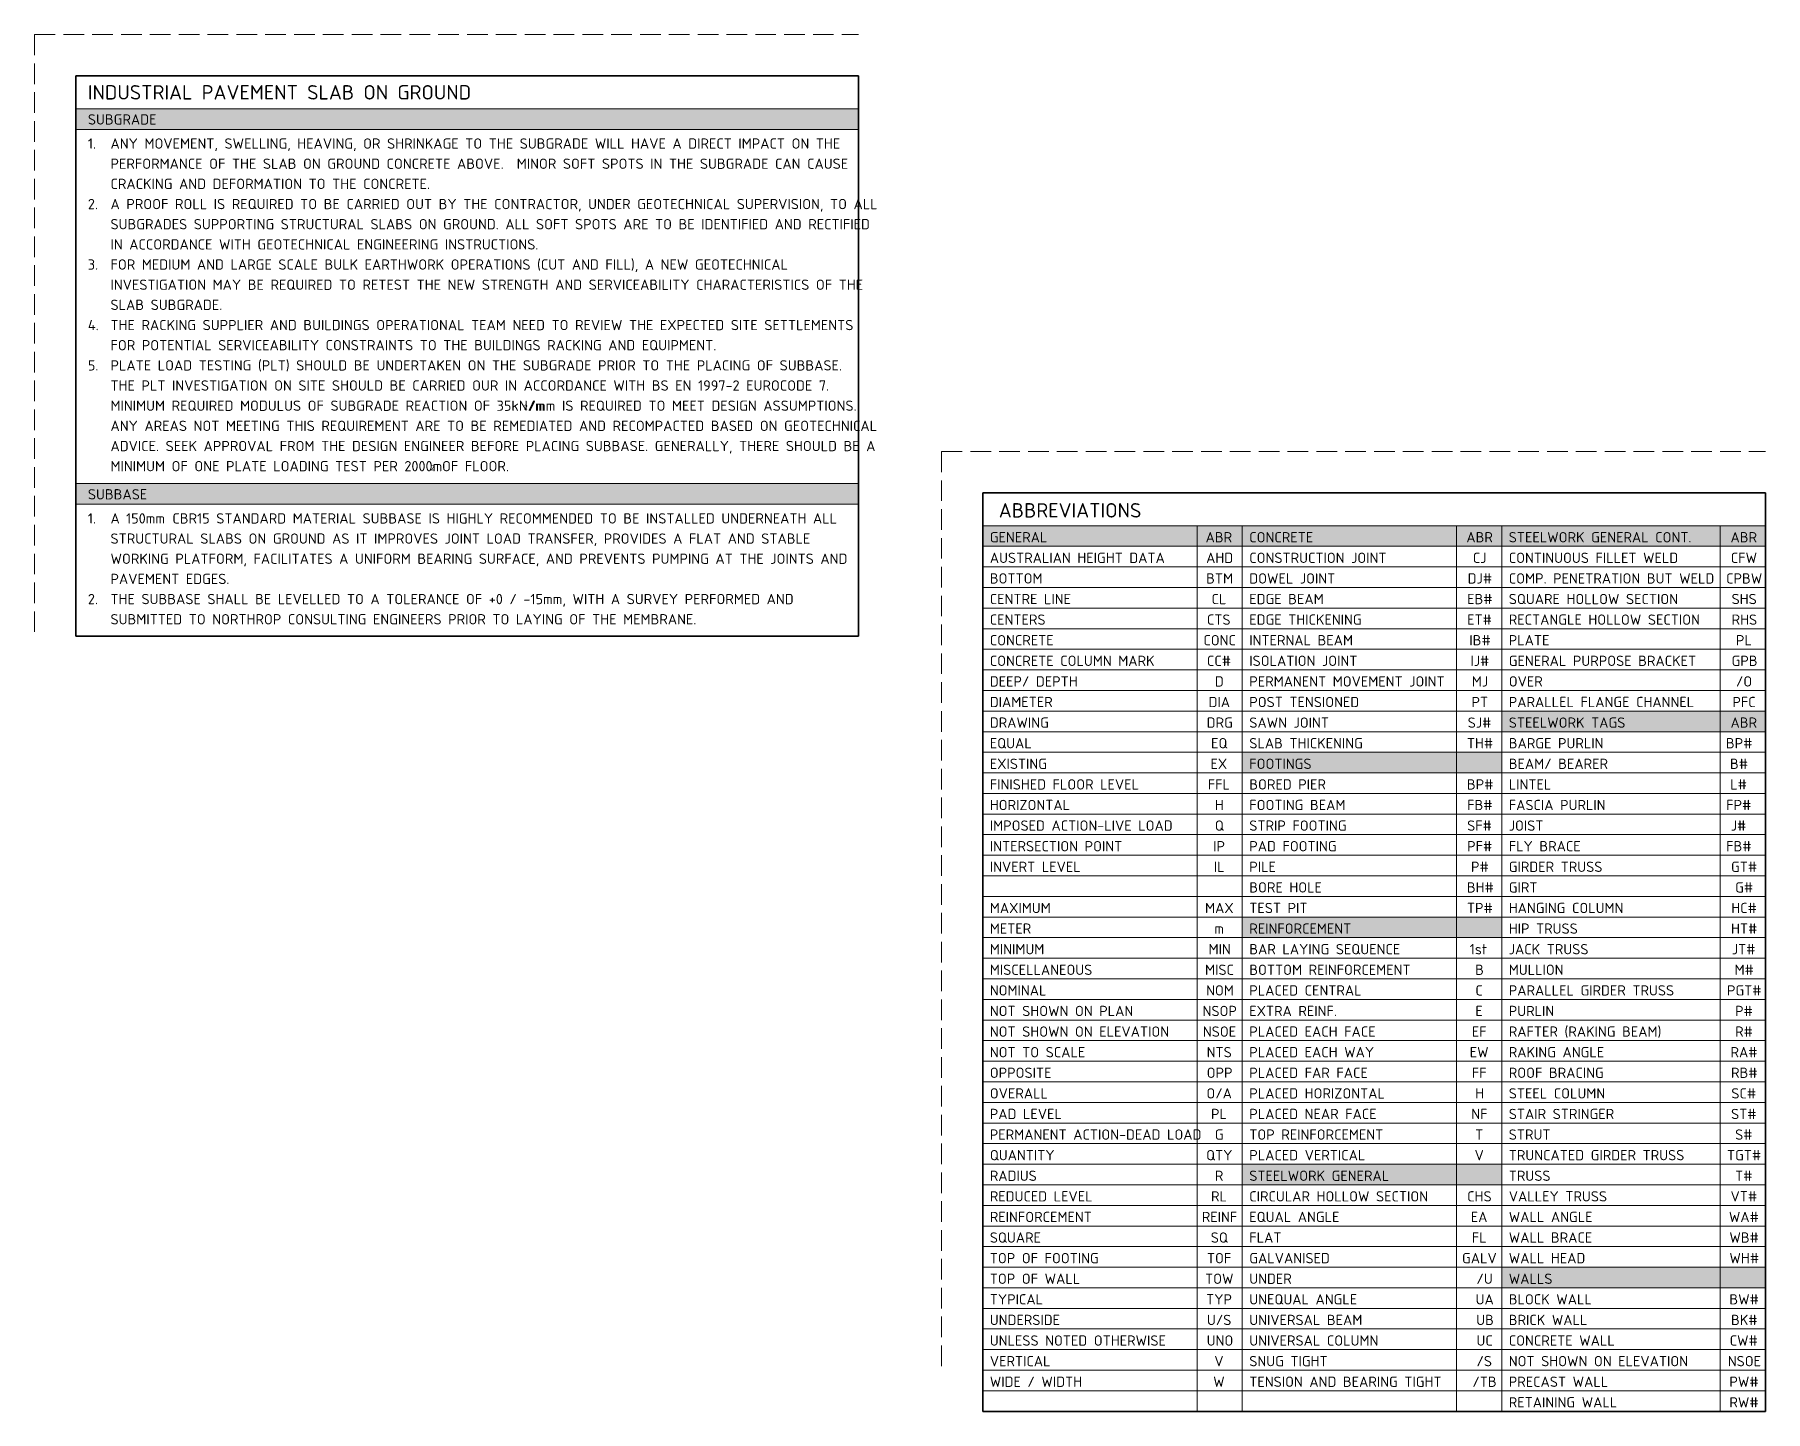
# Model space of a CAD drawing. Header units: millimetres. Extents: x 1810 to 2670, y 3576 to 4058.
# Drawn here: x 2249.8 to 2670, y 3723.8 to 4058 of the extents above; entities that cross this region are included whole.
import ezdxf

# ---------------------------------------------------------------- set-up
doc = ezdxf.new("R2010")
doc.units = ezdxf.units.MM
doc.linetypes.add('Dash', pattern=[7, 5, -2])
for name, color, linetype, lineweight in [('A-000-T_TEXT', 231, 'Continuous', 13), ('A-010-M_LINE', 90, 'Continuous', 13), ('Z-060-M_DETAIL', 92, 'Continuous', 25), ('Z-200_P_REF_PLANE', 111, 'Dash', 13)]:
    doc.layers.add(name, color=color, linetype=linetype, lineweight=lineweight)
doc.styles.add('ISOCPEUR', font='isocpeur.ttf', dxfattribs={"height": 2.5})
doc.styles.add('ISOCPEUR_1', font='isocpeur.ttf', dxfattribs={"height": 1.25})
doc.styles.add('ISOCPEUR_B', font='', dxfattribs={"height": 2.5})
doc.styles.add('ISOCPEUR_B_1', font='', dxfattribs={"height": 3.5})
doc.styles.get('ISOCPEUR_B').set_extended_font_data('ISOCPEUR', bold=True)
doc.styles.get('ISOCPEUR_B_1').set_extended_font_data('ISOCPEUR', bold=True)

msp = doc.modelspace()

# ---------------------------------------------------------------- hatches: boundary and pattern name
at = {"layer": 'Z-060-M_DETAIL'}
for points in [[(2259.83, 4040.02), (2259.83, 4035.02), (2449.83, 4035.02), (2449.83, 4040.02)], [(2259.83, 3949.02), (2259.83, 3944.02), (2449.83, 3944.02), (2449.83, 3949.02)], [(2480.05, 3938.81), (2480.05, 3933.81), (2670.05, 3933.81), (2670.05, 3938.81)], [(2606.05, 3888.81), (2670.05, 3888.81), (2670.05, 3893.81), (2606.05, 3893.81)], [(2543.05, 3883.81), (2543.05, 3878.81), (2606.05, 3878.81), (2606.05, 3883.81)], [(2543.05, 3843.81), (2543.05, 3838.81), (2606.05, 3838.81), (2606.05, 3843.81)], [(2543.05, 3783.81), (2543.05, 3778.81), (2606.05, 3778.81), (2606.05, 3783.81)], [(2606.05, 3753.81), (2670.05, 3753.81), (2670.05, 3758.81), (2606.05, 3758.81)]]:
    msp.add_hatch(color=9, dxfattribs=at).paths.add_polyline_path(points)

# ---------------------------------------------------------------- linework, layer by layer
at = {"layer": 'A-010-M_LINE', "lineweight": 35}
for p, q in [((2259.83, 4048.02), (2259.83, 3912.02)), ((2259.83, 4048.02), (2449.83, 4048.02)), ((2449.83, 4048.02), (2449.83, 3912.02)), ((2480.05, 3946.81), (2480.05, 3723.81)), ((2480.05, 3946.81), (2670.05, 3946.81)), ((2670.05, 3946.81), (2670.05, 3723.81)), ((2259.83, 3912.02), (2449.83, 3912.02)), ((2480.05, 3723.81), (2670.05, 3723.81))]:
    msp.add_line(p, q, dxfattribs=at)
at = {"layer": 'A-010-M_LINE', "lineweight": 18}
for p, q in [((2449.83, 4040.02), (2259.83, 4040.02)), ((2259.83, 4040.02), (2259.83, 4035.02)), ((2449.83, 4035.02), (2449.83, 4040.02)), ((2259.83, 4035.02), (2449.83, 4035.02)), ((2449.83, 3949.02), (2259.83, 3949.02)), ((2259.83, 3949.02), (2259.83, 3944.02)), ((2449.83, 3944.02), (2449.83, 3949.02)), ((2259.83, 3944.02), (2449.83, 3944.02)), ((2670.05, 3938.81), (2480.05, 3938.81)), ((2480.05, 3938.81), (2480.05, 3933.81)), ((2532.05, 3938.81), (2532.05, 3723.81)), ((2543.05, 3938.81), (2543.05, 3723.81)), ((2595.05, 3938.81), (2595.05, 3723.81)), ((2606.05, 3938.81), (2606.05, 3723.81)), ((2659.05, 3938.81), (2659.05, 3723.81)), ((2670.05, 3933.81), (2670.05, 3938.81)), ((2480.05, 3933.81), (2670.05, 3933.81)), ((2480.05, 3928.81), (2670.05, 3928.81)), ((2480.05, 3923.81), (2670.05, 3923.81)), ((2480.05, 3918.81), (2670.05, 3918.81)), ((2480.05, 3913.81), (2670.05, 3913.81)), ((2480.05, 3908.81), (2670.05, 3908.81)), ((2480.05, 3903.81), (2670.05, 3903.81)), ((2480.05, 3898.81), (2670.05, 3898.81)), ((2480.05, 3893.81), (2670.05, 3893.81)), ((2670.05, 3893.81), (2606.05, 3893.81)), ((2606.05, 3893.81), (2606.05, 3888.81)), ((2670.05, 3888.81), (2670.05, 3893.81)), ((2480.05, 3888.81), (2670.05, 3888.81)), ((2606.05, 3888.81), (2670.05, 3888.81)), ((2480.05, 3883.81), (2670.05, 3883.81)), ((2606.05, 3883.81), (2543.05, 3883.81)), ((2543.05, 3883.81), (2543.05, 3878.81)), ((2606.05, 3878.81), (2606.05, 3883.81)), ((2480.05, 3878.81), (2670.05, 3878.81)), ((2543.05, 3878.81), (2606.05, 3878.81)), ((2480.05, 3873.81), (2670.05, 3873.81)), ((2480.05, 3868.81), (2670.05, 3868.81)), ((2480.05, 3863.81), (2670.05, 3863.81)), ((2480.05, 3858.81), (2670.05, 3858.81)), ((2670.05, 3858.81), (2606.05, 3858.81)), ((2480.05, 3853.81), (2670.05, 3853.81)), ((2606.05, 3853.81), (2670.05, 3853.81)), ((2480.05, 3848.81), (2670.05, 3848.81)), ((2480.05, 3843.81), (2670.05, 3843.81)), ((2606.05, 3843.81), (2543.05, 3843.81)), ((2543.05, 3843.81), (2543.05, 3838.81)), ((2606.05, 3838.81), (2606.05, 3843.81)), ((2480.05, 3838.81), (2670.05, 3838.81)), ((2543.05, 3838.81), (2606.05, 3838.81)), ((2480.05, 3833.81), (2670.05, 3833.81)), ((2480.05, 3828.81), (2670.05, 3828.81)), ((2480.05, 3823.81), (2670.05, 3823.81)), ((2480.05, 3818.81), (2670.05, 3818.81)), ((2606.05, 3818.81), (2670.05, 3818.81)), ((2480.05, 3813.81), (2670.05, 3813.81)), ((2606.05, 3813.81), (2670.05, 3813.81)), ((2480.05, 3808.81), (2670.05, 3808.81)), ((2480.05, 3803.81), (2670.05, 3803.81)), ((2480.05, 3798.81), (2670.05, 3798.81)), ((2480.05, 3793.81), (2670.05, 3793.81)), ((2480.05, 3788.81), (2670.05, 3788.81)), ((2480.05, 3783.81), (2670.05, 3783.81)), ((2606.05, 3783.81), (2543.05, 3783.81)), ((2543.05, 3783.81), (2543.05, 3778.81)), ((2606.05, 3778.81), (2606.05, 3783.81)), ((2480.05, 3778.81), (2670.05, 3778.81)), ((2543.05, 3778.81), (2606.05, 3778.81)), ((2480.05, 3773.81), (2670.05, 3773.81)), ((2480.05, 3768.81), (2670.05, 3768.81)), ((2606.05, 3768.81), (2670.05, 3768.81)), ((2480.05, 3763.81), (2670.05, 3763.81)), ((2606.05, 3763.81), (2670.05, 3763.81)), ((2480.05, 3758.81), (2670.05, 3758.81)), ((2670.05, 3758.81), (2606.05, 3758.81)), ((2606.05, 3758.81), (2606.05, 3753.81)), ((2670.05, 3753.81), (2670.05, 3758.81)), ((2480.05, 3753.81), (2670.05, 3753.81)), ((2606.05, 3753.81), (2670.05, 3753.81)), ((2480.05, 3748.81), (2670.05, 3748.81)), ((2480.05, 3743.81), (2670.05, 3743.81)), ((2480.05, 3738.81), (2670.05, 3738.81)), ((2480.05, 3733.81), (2670.05, 3733.81)), ((2480.05, 3728.81), (2670.05, 3728.81))]:
    msp.add_line(p, q, dxfattribs=at)
at = {"layer": 'Z-200_P_REF_PLANE'}
for p, q in [((2249.83, 4058.02), (2249.83, 3912.02)), ((2249.83, 4058.02), (2449.83, 4058.02)), ((2470.05, 3956.81), (2670.05, 3956.81)), ((2470.05, 3956.81), (2470.05, 3733.81))]:
    msp.add_line(p, q, dxfattribs=at)

# ---------------------------------------------------------------- texts
at = {"layer": 'A-000-T_TEXT', "color": 7, "lineweight": 18, "attachment_point": 1}
for s, insert, char_height, width, style in [('INDUSTRIAL PAVEMENT SLAB ON GROUND', (2262.76, 4045.76), 3.5, 112.1561, 'ISOCPEUR_B_1'), ('SUBGRADE', (2262.76, 4038.68), 2.5, 19.962, 'ISOCPEUR_B'), ('1.', (2262.76, 4032.83), 2.5, 6.6546, 'ISOCPEUR'), ('ANY MOVEMENT, SWELLING, HEAVING, OR SHRINKAGE TO THE SUBGRADE WILL HAVE A DIRECT IMPACT ON THE ', (2268.25, 4032.83), 2.5, 208.8396, 'ISOCPEUR'), ('PERFORMANCE OF THE SLAB ON GROUND CONCRETE ABOVE.  MINOR SOFT SPOTS IN THE SUBGRADE CAN CAUSE ', (2268.25, 4027.93), 2.5, 210.5231, 'ISOCPEUR'), ('CRACKING AND DEFORMATION TO THE CONCRETE.', (2268.25, 4023.04), 2.5, 90.3502, 'ISOCPEUR'), ('2.', (2262.76, 4018.14), 2.5, 6.6546, 'ISOCPEUR'), ('A PROOF ROLL IS REQUIRED TO BE CARRIED OUT BY THE CONTRACTOR, UNDER GEOTECHNICAL SUPERVISION, TO ALL ', (2268.25, 4018.14), 2.5, 217.3375, 'ISOCPEUR'), ('SUBGRADES SUPPORTING STRUCTURAL SLABS ON GROUND. ALL SOFT SPOTS ARE TO BE IDENTIFIED AND RECTIFIED ', (2268.25, 4013.25), 2.5, 217.097, 'ISOCPEUR'), ('IN ACCORDANCE WITH GEOTECHNICAL ENGINEERING INSTRUCTIONS.', (2268.25, 4008.35), 2.5, 120.8945, 'ISOCPEUR'), ('3.', (2262.76, 4003.46), 2.5, 6.6546, 'ISOCPEUR'), ('FOR MEDIUM AND LARGE SCALE BULK EARTHWORK OPERATIONS (CUT AND FILL), A NEW GEOTECHNICAL ', (2268.25, 4003.46), 2.5, 194.2489, 'ISOCPEUR'), ('INVESTIGATION MAY BE REQUIRED TO RETEST THE NEW STRENGTH AND SERVICEABILITY CHARACTERISTICS OF THE ', (2268.25, 3998.56), 2.5, 216.4556, 'ISOCPEUR'), ('SLAB SUBGRADE.', (2268.25, 3993.67), 2.5, 31.7468, 'ISOCPEUR'), ('4.', (2262.76, 3988.77), 2.5, 6.6546, 'ISOCPEUR'), ('THE RACKING SUPPLIER AND BUILDINGS OPERATIONAL TEAM NEED TO REVIEW THE EXPECTED SITE SETTLEMENTS ', (2268.25, 3988.77), 2.5, 213.329, 'ISOCPEUR'), ('FOR POTENTIAL SERVICEABILITY CONSTRAINTS TO THE BUILDINGS RACKING AND EQUIPMENT.', (2268.25, 3983.88), 2.5, 171.5611, 'ISOCPEUR'), ('5.', (2262.76, 3978.98), 2.5, 6.6546, 'ISOCPEUR'), ('PLATE LOAD TESTING (PLT) SHOULD BE UNDERTAKEN ON THE SUBGRADE PRIOR TO THE PLACING OF SUBBASE.', (2268.25, 3978.98), 2.5, 207.2362, 'ISOCPEUR'), ('THE PLT INVESTIGATION ON SITE SHOULD BE CARRIED OUR IN ACCORDANCE WITH BS EN 1997-2 EUROCODE 7. ', (2268.25, 3974.09), 2.5, 205.5527, 'ISOCPEUR'), ('MINIMUM REQUIRED MODULUS OF SUBGRADE REACTION OF 35kN/m', (2268.25, 3969.19), 2.5, 121.616, 'ISOCPEUR'), ('2', (2368.59, 3968.19), 1.25, 1.443, 'ISOCPEUR_1'), ('/mm IS REQUIRED TO MEET DESIGN ASSUMPTIONS.', (2369.78, 3969.19), 2.5, 92.5949, 'ISOCPEUR'), ('ANY AREAS NOT MEETING THIS REQUIREMENT ARE TO BE REMEDIATED AND RECOMPACTED BASED ON GEOTECHNICAL ', (2268.25, 3964.3), 2.5, 217.3375, 'ISOCPEUR'), ('ADVICE. SEEK APPROVAL FROM THE DESIGN ENGINEER BEFORE PLACING SUBBASE. GENERALLY, THERE SHOULD BE A ', (2268.25, 3959.4), 2.5, 217.3375, 'ISOCPEUR'), ('MINIMUM OF ONE PLATE LOADING TEST PER 2000m', (2268.25, 3954.51), 2.5, 94.1983, 'ISOCPEUR'), (' OF FLOOR.', (2347.16, 3954.51), 2.5, 20.6835, 'ISOCPEUR'), ('2', (2345.97, 3953.51), 1.25, 1.443, 'ISOCPEUR_1'), ('SUBBASE', (2262.76, 3947.68), 2.5, 17.4768, 'ISOCPEUR_B'), ('1.', (2262.76, 3941.83), 2.5, 6.6546, 'ISOCPEUR'), ('A ', (2268.25, 3941.83), 2.5, 4.5696, 'ISOCPEUR'), ('150mm', (2272.02, 3941.83), 2.5, 11.7046, 'ISOCPEUR_B'), (' CBR15 STANDARD MATERIAL SUBBASE IS HIGHLY RECOMMENDED TO BE INSTALLED UNDERNEATH ALL ', (2281.68, 3941.83), 2.5, 192.0843, 'ISOCPEUR'), ('ABBREVIATIONS', (2483.92, 3944.29), 3.5, 42.2489, 'ISOCPEUR_B_1'), ('STRUCTURAL SLABS ON GROUND AS IT IMPROVES JOINT LOAD TRANSFER, PROVIDES A FLAT AND STABLE ', (2268.25, 3936.93), 2.5, 200.9831, 'ISOCPEUR'), ('GENERAL', (2481.74, 3937.26), 2.5, 16.9958, 'ISOCPEUR_B'), ('ABR', (2534.13, 3937.26), 2.5, 7.7764, 'ISOCPEUR_B'), ('CONCRETE', (2544.74, 3937.26), 2.5, 18.9198, 'ISOCPEUR_B'), ('ABR', (2597.44, 3937.26), 2.5, 7.7764, 'ISOCPEUR_B'), ('STEELWORK GENERAL CONT.', (2607.74, 3937.26), 2.5, 54.1139, 'ISOCPEUR_B'), ('ABR', (2661.58, 3937.26), 2.5, 7.7764, 'ISOCPEUR_B'), ('WORKING PLATFORM, FACILITATES A UNIFORM BEARING SURFACE, AND PREVENTS PUMPING AT THE JOINTS AND ', (2268.25, 3932.04), 2.5, 210.8438, 'ISOCPEUR'), ('AUSTRALIAN HEIGHT DATA', (2481.74, 3932.26), 2.5, 49.865, 'ISOCPEUR'), ('AHD', (2534.26, 3932.26), 2.5, 7.5359, 'ISOCPEUR'), ('CONSTRUCTION JOINT', (2544.74, 3932.26), 2.5, 38.6413, 'ISOCPEUR'), ('CJ', (2599.03, 3932.26), 2.5, 4.0084, 'ISOCPEUR'), ('CONTINUOUS FILLET WELD', (2607.74, 3932.26), 2.5, 48.0211, 'ISOCPEUR'), ('CFW', (2661.65, 3932.26), 2.5, 7.6962, 'ISOCPEUR'), ('PAVEMENT EDGES. ', (2268.25, 3927.14), 2.5, 35.8354, 'ISOCPEUR'), ('BOTTOM', (2481.74, 3927.26), 2.5, 14.751, 'ISOCPEUR'), ('BTM', (2534.26, 3927.26), 2.5, 7.5359, 'ISOCPEUR'), ('DOWEL JOINT', (2544.74, 3927.26), 2.5, 24.2911, 'ISOCPEUR'), ('DJ#', (2597.77, 3927.26), 2.5, 6.9747, 'ISOCPEUR'), ('COMP. PENETRATION BUT WELD', (2607.74, 3927.26), 2.5, 58.2025, 'ISOCPEUR'), ('CPBW', (2660.52, 3927.26), 2.5, 10.3418, 'ISOCPEUR'), ('2.', (2262.76, 3922.25), 2.5, 6.6546, 'ISOCPEUR'), ('THE SUBBASE SHALL BE LEVELLED TO A TOLERANCE OF +0 / -15mm, WITH A SURVEY PERFORMED AND ', (2268.25, 3922.25), 2.5, 197.135, 'ISOCPEUR'), ('CENTRE LINE', (2481.74, 3922.26), 2.5, 23.1688, 'ISOCPEUR'), ('CL', (2535.59, 3922.26), 2.5, 4.3291, 'ISOCPEUR'), ('EDGE BEAM', (2544.74, 3922.26), 2.5, 21.0042, 'ISOCPEUR'), ('EB#', (2597.64, 3922.26), 2.5, 7.2954, 'ISOCPEUR'), ('SQUARE HOLLOW SECTION', (2607.74, 3922.26), 2.5, 47.9409, 'ISOCPEUR'), ('SHS', (2661.84, 3922.26), 2.5, 7.2152, 'ISOCPEUR'), ('SUBMITTED TO NORTHROP CONSULTING ENGINEERS PRIOR TO LAYING OF THE MEMBRANE.', (2268.25, 3917.35), 2.5, 164.9071, 'ISOCPEUR'), ('CENTERS', (2481.74, 3917.26), 2.5, 16.1139, 'ISOCPEUR'), ('CTS', (2534.46, 3917.26), 2.5, 6.9747, 'ISOCPEUR'), ('EDGE THICKENING', (2544.74, 3917.26), 2.5, 31.5063, 'ISOCPEUR'), ('ET#', (2597.64, 3917.26), 2.5, 7.2954, 'ISOCPEUR'), ('RECTANGLE HOLLOW SECTION', (2607.74, 3917.26), 2.5, 54.4346, 'ISOCPEUR'), ('RHS', (2661.84, 3917.26), 2.5, 7.2152, 'ISOCPEUR'), ('IB#', (2598.17, 3912.26), 2.5, 6.0127, 'ISOCPEUR'), ('CONCRETE', (2481.74, 3912.26), 2.5, 18.2785, 'ISOCPEUR'), ('CONC', (2533.6, 3912.26), 2.5, 9.1392, 'ISOCPEUR'), ('INTERNAL BEAM', (2544.74, 3912.26), 2.5, 29.4219, 'ISOCPEUR'), ('PLATE', (2607.74, 3912.26), 2.5, 11.865, 'ISOCPEUR'), ('PL', (2662.9, 3912.26), 2.5, 4.5696, 'ISOCPEUR'), ('CONCRETE COLUMN MARK', (2481.74, 3907.26), 2.5, 46.4979, 'ISOCPEUR'), ('CC#', (2534.46, 3907.26), 2.5, 7.0549, 'ISOCPEUR'), ('ISOLATION JOINT', (2544.74, 3907.26), 2.5, 30.4641, 'ISOCPEUR'), ('IJ#', (2598.44, 3907.26), 2.5, 5.4515, 'ISOCPEUR'), ('GENERAL PURPOSE BRACKET', (2607.74, 3907.26), 2.5, 53.3924, 'ISOCPEUR'), ('GPB', (2661.84, 3907.26), 2.5, 7.2152, 'ISOCPEUR'), ('DEEP/ DEPTH', (2481.74, 3902.26), 2.5, 24.9325, 'ISOCPEUR'), ('D', (2536.38, 3902.26), 2.5, 2.4051, 'ISOCPEUR'), ('PERMANENT MOVEMENT JOINT', (2544.74, 3902.26), 2.5, 55.1561, 'ISOCPEUR'), ('MJ', (2598.77, 3902.26), 2.5, 4.5696, 'ISOCPEUR'), ('OVER', (2607.74, 3902.26), 2.5, 9.7004, 'ISOCPEUR'), ('/O', (2662.9, 3902.26), 2.5, 4.5696, 'ISOCPEUR'), ('DIAMETER', (2481.74, 3897.26), 2.5, 17.8776, 'ISOCPEUR'), ('DIA', (2534.86, 3897.26), 2.5, 6.0127, 'ISOCPEUR'), ('POST TENSIONED', (2544.74, 3897.26), 2.5, 31.1055, 'ISOCPEUR'), ('PT', (2598.7, 3897.26), 2.5, 4.8101, 'ISOCPEUR'), ('PARALLEL FLANGE CHANNEL', (2607.74, 3897.26), 2.5, 53.0717, 'ISOCPEUR'), ('PFC', (2662.04, 3897.26), 2.5, 6.7342, 'ISOCPEUR'), ('DRAWING', (2481.74, 3892.26), 2.5, 16.5949, 'ISOCPEUR'), ('DRG', (2534.4, 3892.26), 2.5, 7.2152, 'ISOCPEUR'), ('SAWN JOINT', (2544.74, 3892.26), 2.5, 22.6878, 'ISOCPEUR'), ('SJ#', (2597.77, 3892.26), 2.5, 6.9747, 'ISOCPEUR'), ('STEELWORK TAGS', (2607.74, 3892.26), 2.5, 34.7932, 'ISOCPEUR_B'), ('ABR', (2661.58, 3892.26), 2.5, 7.7764, 'ISOCPEUR_B'), ('EQUAL', (2481.74, 3887.26), 2.5, 11.865, 'ISOCPEUR'), ('EQ', (2535.45, 3887.26), 2.5, 4.5696, 'ISOCPEUR'), ('SLAB THICKENING', (2544.74, 3887.26), 2.5, 32.0675, 'ISOCPEUR'), ('TH#', (2597.58, 3887.26), 2.5, 7.5359, 'ISOCPEUR'), ('BARGE PURLIN', (2607.74, 3887.26), 2.5, 26.616, 'ISOCPEUR'), ('BP#', (2660.46, 3887.26), 2.5, 7.5359, 'ISOCPEUR'), ('EXISTING', (2481.74, 3882.26), 2.5, 16.2743, 'ISOCPEUR'), ('EX', (2535.32, 3882.26), 2.5, 4.8903, 'ISOCPEUR'), ('FOOTINGS', (2544.74, 3882.26), 2.5, 18.1181, 'ISOCPEUR_B'), ('BEAM/ BEARER', (2607.74, 3882.26), 2.5, 28.2996, 'ISOCPEUR'), ('B#', (2661.45, 3882.26), 2.5, 5.1308, 'ISOCPEUR'), ('FINISHED FLOOR LEVEL', (2481.74, 3877.26), 2.5, 42.3291, 'ISOCPEUR'), ('FFL', (2534.66, 3877.26), 2.5, 6.4937, 'ISOCPEUR'), ('BORED PIER', (2544.74, 3877.26), 2.5, 21.4852, 'ISOCPEUR'), ('BP#', (2597.58, 3877.26), 2.5, 7.5359, 'ISOCPEUR'), ('LINTEL', (2607.74, 3877.26), 2.5, 12.1857, 'ISOCPEUR'), ('L#', (2661.52, 3877.26), 2.5, 4.8903, 'ISOCPEUR'), ('HORIZONTAL', (2481.74, 3872.26), 2.5, 22.6076, 'ISOCPEUR'), ('H', (2536.38, 3872.26), 2.5, 2.4051, 'ISOCPEUR'), ('FOOTING BEAM', (2544.74, 3872.26), 2.5, 26.9367, 'ISOCPEUR'), ('FB#', (2597.64, 3872.26), 2.5, 7.2954, 'ISOCPEUR'), ('FASCIA PURLIN', (2607.74, 3872.26), 2.5, 27.5781, 'ISOCPEUR'), ('FP#', (2660.53, 3872.26), 2.5, 7.2954, 'ISOCPEUR'), ('IMPOSED ACTION-LIVE LOAD', (2481.74, 3867.26), 2.5, 51.8692, 'ISOCPEUR'), ('Q', (2536.38, 3867.26), 2.5, 2.4051, 'ISOCPEUR'), ('STRIP FOOTING', (2544.74, 3867.26), 2.5, 27.4177, 'ISOCPEUR'), ('SF#', (2597.64, 3867.26), 2.5, 7.2954, 'ISOCPEUR'), ('JOIST', (2607.74, 3867.26), 2.5, 9.9409, 'ISOCPEUR'), ('J#', (2661.65, 3867.26), 2.5, 4.5696, 'ISOCPEUR'), ('INTERSECTION POINT', (2481.74, 3862.26), 2.5, 37.4388, 'ISOCPEUR'), ('IP', (2535.98, 3862.26), 2.5, 3.2869, 'ISOCPEUR'), ('PAD FOOTING', (2544.74, 3862.26), 2.5, 24.4515, 'ISOCPEUR'), ('PF#', (2597.64, 3862.26), 2.5, 7.2954, 'ISOCPEUR'), ('FLY BRACE', (2607.74, 3862.26), 2.5, 20.7637, 'ISOCPEUR'), ('FB#', (2660.53, 3862.26), 2.5, 7.2954, 'ISOCPEUR'), ('INVERT LEVEL', (2481.74, 3857.26), 2.5, 26.2152, 'ISOCPEUR'), ('IL', (2536.12, 3857.26), 2.5, 3.0464, 'ISOCPEUR'), ('PILE', (2544.74, 3857.26), 2.5, 7.616, 'ISOCPEUR'), ('P#', (2598.57, 3857.26), 2.5, 5.1308, 'ISOCPEUR'), ('GIRDER TRUSS', (2607.74, 3857.26), 2.5, 26.5359, 'ISOCPEUR'), ('GT#', (2661.71, 3857.26), 2.5, 7.5359, 'ISOCPEUR'), ('BORE HOLE', (2544.74, 3852.26), 2.5, 20.3629, 'ISOCPEUR'), ('BH#', (2597.58, 3852.26), 2.5, 7.5359, 'ISOCPEUR'), ('GIRT', (2607.74, 3852.26), 2.5, 8.097, 'ISOCPEUR'), ('G#', (2662.7, 3852.26), 2.5, 5.1308, 'ISOCPEUR'), ('MAXIMUM', (2481.74, 3847.26), 2.5, 16.9156, 'ISOCPEUR'), ('MAX', (2534, 3847.26), 2.5, 8.1772, 'ISOCPEUR'), ('TEST PIT', (2544.74, 3847.26), 2.5, 16.9156, 'ISOCPEUR'), ('TP#', (2597.58, 3847.26), 2.5, 7.5359, 'ISOCPEUR'), ('HANGING COLUMN', (2607.74, 3847.26), 2.5, 31.7468, 'ISOCPEUR'), ('HC#', (2661.78, 3847.26), 2.5, 7.2954, 'ISOCPEUR'), ('METER', (2481.74, 3842.26), 2.5, 11.865, 'ISOCPEUR'), ('m', (2536.25, 3842.26), 2.5, 2.7257, 'ISOCPEUR'), ('REINFORCEMENT', (2544.74, 3842.26), 2.5, 29.9029, 'ISOCPEUR_B'), ('HIP TRUSS', (2607.74, 3842.26), 2.5, 19.5612, 'ISOCPEUR'), ('HT#', (2661.71, 3842.26), 2.5, 7.5359, 'ISOCPEUR'), ('MINIMUM', (2481.74, 3837.26), 2.5, 14.751, 'ISOCPEUR'), ('MIN', (2534.86, 3837.26), 2.5, 6.0127, 'ISOCPEUR'), ('BAR LAYING SEQUENCE', (2544.74, 3837.26), 2.5, 42.8101, 'ISOCPEUR'), ('1st', (2598.26, 3837.26), 2.5, 5.5316, 'ISOCPEUR'), ('JACK TRUSS', (2607.74, 3837.26), 2.5, 23.0084, 'ISOCPEUR'), ('JT#', (2661.91, 3837.26), 2.5, 6.9747, 'ISOCPEUR'), ('MISCELLANEOUS', (2481.74, 3832.26), 2.5, 29.1814, 'ISOCPEUR'), ('MISC', (2534, 3832.26), 2.5, 8.1772, 'ISOCPEUR'), ('BOTTOM REINFORCEMENT', (2544.74, 3832.26), 2.5, 45.4557, 'ISOCPEUR'), ('B', (2599.58, 3832.26), 2.5, 2.4051, 'ISOCPEUR'), ('MULLION', (2607.74, 3832.26), 2.5, 15.1519, 'ISOCPEUR'), ('M#', (2662.57, 3832.26), 2.5, 5.4515, 'ISOCPEUR'), ('NOMINAL', (2481.74, 3827.26), 2.5, 15.7131, 'ISOCPEUR'), ('NOM', (2534.26, 3827.26), 2.5, 7.5359, 'ISOCPEUR'), ('PLACED CENTRAL', (2544.74, 3827.26), 2.5, 32.308, 'ISOCPEUR'), ('C', (2599.64, 3827.26), 2.5, 2.1646, 'ISOCPEUR'), ('PARALLEL GIRDER TRUSS', (2607.74, 3827.26), 2.5, 47.2996, 'ISOCPEUR'), ('PGT#', (2660.72, 3827.26), 2.5, 9.9409, 'ISOCPEUR'), ('NOT SHOWN ON PLAN', (2481.74, 3822.26), 2.5, 40.2447, 'ISOCPEUR'), ('NSOP', (2533.4, 3822.26), 2.5, 9.6203, 'ISOCPEUR'), ('EXTRA REINF.', (2544.74, 3822.26), 2.5, 25.173, 'ISOCPEUR'), ('E', (2599.64, 3822.26), 2.5, 2.1646, 'ISOCPEUR'), ('PURLIN', (2607.74, 3822.26), 2.5, 12.6667, 'ISOCPEUR'), ('P#', (2662.7, 3822.26), 2.5, 5.1308, 'ISOCPEUR'), ('NOT SHOWN ON ELEVATION', (2481.74, 3817.26), 2.5, 50.5865, 'ISOCPEUR'), ('NSOE', (2533.47, 3817.26), 2.5, 9.3797, 'ISOCPEUR'), ('PLACED EACH FACE', (2544.74, 3817.26), 2.5, 36.3966, 'ISOCPEUR'), ('^I', (2574.77, 3817.26), 2.5, 3.5274, 'ISOCPEUR'), ('EF', (2598.78, 3817.26), 2.5, 4.3291, 'ISOCPEUR'), ('RAFTER (RAKING BEAM)', (2607.74, 3817.26), 2.5, 43.6118, 'ISOCPEUR'), ('R#', (2662.7, 3817.26), 2.5, 5.1308, 'ISOCPEUR'), ('NOT TO SCALE', (2481.74, 3812.26), 2.5, 27.3375, 'ISOCPEUR'), ('NTS', (2534.4, 3812.26), 2.5, 7.2152, 'ISOCPEUR'), ('PLACED EACH WAY', (2544.74, 3812.26), 2.5, 35.9958, 'ISOCPEUR'), ('EW', (2598.26, 3812.26), 2.5, 5.5316, 'ISOCPEUR'), ('RAKING ANGLE', (2607.74, 3812.26), 2.5, 26.9367, 'ISOCPEUR'), ('RA#', (2661.58, 3812.26), 2.5, 7.8565, 'ISOCPEUR'), ('OPPOSITE', (2481.74, 3807.26), 2.5, 17.4768, 'ISOCPEUR'), ('OPP', (2534.4, 3807.26), 2.5, 7.2152, 'ISOCPEUR'), ('PLACED FAR FACE', (2544.74, 3807.26), 2.5, 34.2321, 'ISOCPEUR'), ('FF', (2598.78, 3807.26), 2.5, 4.3291, 'ISOCPEUR'), ('ROOF BRACING', (2607.74, 3807.26), 2.5, 26.616, 'ISOCPEUR'), ('RB#', (2661.71, 3807.26), 2.5, 7.5359, 'ISOCPEUR'), ('OVERALL', (2481.74, 3802.26), 2.5, 16.7553, 'ISOCPEUR'), ('O/A', (2534.33, 3802.26), 2.5, 7.2954, 'ISOCPEUR'), ('PLACED HORIZONTAL', (2544.74, 3802.26), 2.5, 38.481, 'ISOCPEUR'), ('H', (2599.58, 3802.26), 2.5, 2.4051, 'ISOCPEUR'), ('STEEL COLUMN', (2607.74, 3802.26), 2.5, 27.4177, 'ISOCPEUR'), ('SC#', (2661.78, 3802.26), 2.5, 7.2954, 'ISOCPEUR'), ('PAD LEVEL', (2481.74, 3797.26), 2.5, 20.7637, 'ISOCPEUR'), ('PL', (2535.45, 3797.26), 2.5, 4.5696, 'ISOCPEUR'), ('PLACED NEAR FACE', (2544.74, 3797.26), 2.5, 36.6371, 'ISOCPEUR'), ('NF', (2598.65, 3797.26), 2.5, 4.5696, 'ISOCPEUR'), ('STAIR STRINGER', (2607.74, 3797.26), 2.5, 30.1435, 'ISOCPEUR'), ('ST#', (2661.71, 3797.26), 2.5, 7.5359, 'ISOCPEUR'), ('PERMANENT ACTION-DEAD LOAD', (2481.74, 3792.26), 2.5, 60.0464, 'ISOCPEUR'), ('G', (2536.38, 3792.26), 2.5, 2.4051, 'ISOCPEUR'), ('TOP REINFORCEMENT', (2544.74, 3792.26), 2.5, 37.9198, 'ISOCPEUR'), ('T', (2599.58, 3792.26), 2.5, 2.4051, 'ISOCPEUR'), ('STRUT', (2607.74, 3792.26), 2.5, 12.0253, 'ISOCPEUR'), ('S#', (2662.7, 3792.26), 2.5, 5.1308, 'ISOCPEUR'), ('QUANTITY', (2481.74, 3787.26), 2.5, 18.3586, 'ISOCPEUR'), ('QTY', (2534.26, 3787.26), 2.5, 7.5359, 'ISOCPEUR'), ('PLACED VERTICAL', (2544.74, 3787.26), 2.5, 33.5105, 'ISOCPEUR'), ('V', (2599.45, 3787.26), 2.5, 2.7257, 'ISOCPEUR'), ('TRUNCATED GIRDER TRUSS', (2607.74, 3787.26), 2.5, 49.865, 'ISOCPEUR'), ('TGT#', (2660.72, 3787.26), 2.5, 9.9409, 'ISOCPEUR'), ('RADIUS', (2481.74, 3782.26), 2.5, 13.2278, 'ISOCPEUR'), ('R', (2536.38, 3782.26), 2.5, 2.4051, 'ISOCPEUR'), ('STEELWORK GENERAL', (2544.74, 3782.26), 2.5, 41.5274, 'ISOCPEUR_B'), ('TRUSS', (2607.74, 3782.26), 2.5, 12.0253, 'ISOCPEUR'), ('T#', (2662.7, 3782.26), 2.5, 5.1308, 'ISOCPEUR'), ('REDUCED LEVEL', (2481.74, 3777.26), 2.5, 29.3418, 'ISOCPEUR'), ('RL', (2535.45, 3777.26), 2.5, 4.5696, 'ISOCPEUR'), ('CIRCULAR HOLLOW SECTION', (2544.74, 3777.26), 2.5, 50.7468, 'ISOCPEUR'), ('CHS', (2597.66, 3777.26), 2.5, 6.9747, 'ISOCPEUR'), ('VALLEY TRUSS', (2607.74, 3777.26), 2.5, 28.5401, 'ISOCPEUR'), ('VT#', (2661.58, 3777.26), 2.5, 7.8565, 'ISOCPEUR'), ('REINFORCEMENT', (2481.74, 3772.26), 2.5, 28.8607, 'ISOCPEUR'), ('REINF', (2533.21, 3772.26), 2.5, 10.0211, 'ISOCPEUR'), ('EQUAL ANGLE', (2544.74, 3772.26), 2.5, 25.5738, 'ISOCPEUR'), ('EA', (2598.52, 3772.26), 2.5, 4.8903, 'ISOCPEUR'), ('WALL ANGLE', (2607.74, 3772.26), 2.5, 24.1308, 'ISOCPEUR'), ('WA#', (2661.18, 3772.26), 2.5, 8.8186, 'ISOCPEUR'), ('SQUARE', (2481.74, 3767.26), 2.5, 14.5105, 'ISOCPEUR'), ('SQ', (2535.39, 3767.26), 2.5, 4.8101, 'ISOCPEUR'), ('FLAT', (2544.74, 3767.26), 2.5, 9.4599, 'ISOCPEUR'), ('FL', (2598.78, 3767.26), 2.5, 4.3291, 'ISOCPEUR'), ('WALL BRACE', (2607.74, 3767.26), 2.5, 24.1308, 'ISOCPEUR'), ('WB#', (2661.31, 3767.26), 2.5, 8.4979, 'ISOCPEUR'), ('TOP OF FOOTING', (2481.74, 3762.26), 2.5, 30.5443, 'ISOCPEUR'), ('TOF', (2534.46, 3762.26), 2.5, 6.9747, 'ISOCPEUR'), ('GALVANISED', (2544.74, 3762.26), 2.5, 23.0084, 'ISOCPEUR'), ('GALV', (2596.4, 3762.26), 2.5, 10.0211, 'ISOCPEUR'), ('WALL HEAD', (2607.74, 3762.26), 2.5, 21.9662, 'ISOCPEUR'), ('WH#', (2661.31, 3762.26), 2.5, 8.4979, 'ISOCPEUR'), ('TOP OF WALL', (2481.74, 3757.26), 2.5, 25.8945, 'ISOCPEUR'), ('TOW', (2534, 3757.26), 2.5, 8.1772, 'ISOCPEUR'), ('UNDER', (2544.74, 3757.26), 2.5, 11.7848, 'ISOCPEUR'), ('/U', (2599.9, 3757.26), 2.5, 4.5696, 'ISOCPEUR'), ('WALLS', (2607.74, 3757.26), 2.5, 13.2278, 'ISOCPEUR_B'), ('TYPICAL', (2481.74, 3752.26), 2.5, 15.4726, 'ISOCPEUR'), ('TYP', (2534.26, 3752.26), 2.5, 7.5359, 'ISOCPEUR'), ('UNEQUAL ANGLE', (2544.74, 3752.26), 2.5, 30.384, 'ISOCPEUR'), ('UA', (2599.7, 3752.26), 2.5, 5.1308, 'ISOCPEUR'), ('BLOCK WALL', (2607.74, 3752.26), 2.5, 23.8101, 'ISOCPEUR'), ('BW#', (2661.31, 3752.26), 2.5, 8.4979, 'ISOCPEUR'), ('UNDERSIDE', (2481.74, 3747.26), 2.5, 19.6413, 'ISOCPEUR'), ('U/S', (2534.46, 3747.26), 2.5, 6.9747, 'ISOCPEUR'), ('UNIVERSAL BEAM', (2544.74, 3747.26), 2.5, 32.1477, 'ISOCPEUR'), ('UB', (2599.84, 3747.26), 2.5, 4.8101, 'ISOCPEUR'), ('BRICK WALL', (2607.74, 3747.26), 2.5, 22.5274, 'ISOCPEUR'), ('BK#', (2661.71, 3747.26), 2.5, 7.5359, 'ISOCPEUR'), ('UNLESS NOTED OTHERWISE', (2481.74, 3742.26), 2.5, 50.0253, 'ISOCPEUR'), ('UNO', (2534.4, 3742.26), 2.5, 7.2152, 'ISOCPEUR'), ('UNIVERSAL COLUMN', (2544.74, 3742.26), 2.5, 36.3966, 'ISOCPEUR'), ('UC', (2599.9, 3742.26), 2.5, 4.5696, 'ISOCPEUR'), ('CONCRETE WALL', (2607.74, 3742.26), 2.5, 30.5443, 'ISOCPEUR'), ('CW#', (2661.38, 3742.26), 2.5, 8.2574, 'ISOCPEUR'), ('VERTICAL', (2481.74, 3737.26), 2.5, 17.6371, 'ISOCPEUR'), ('V', (2536.25, 3737.26), 2.5, 2.7257, 'ISOCPEUR'), ('SNUG TIGHT', (2544.74, 3737.26), 2.5, 21.9662, 'ISOCPEUR'), ('/S', (2599.9, 3737.26), 2.5, 4.5696, 'ISOCPEUR'), ('NOT SHOWN ON ELEVATION', (2607.74, 3737.26), 2.5, 50.5865, 'ISOCPEUR'), ('NSOE', (2660.92, 3737.26), 2.5, 9.3797, 'ISOCPEUR'), ('WIDE / WIDTH', (2481.74, 3732.26), 2.5, 26.135, 'ISOCPEUR'), ('W', (2535.98, 3732.26), 2.5, 3.3671, 'ISOCPEUR'), ('TENSION AND BEARING TIGHT', (2544.74, 3732.26), 2.5, 54.0337, 'ISOCPEUR'), ('/TB', (2598.91, 3732.26), 2.5, 6.9747, 'ISOCPEUR'), ('PRECAST WALL', (2607.74, 3732.26), 2.5, 28.9409, 'ISOCPEUR'), ('PW#', (2661.31, 3732.26), 2.5, 8.4979, 'ISOCPEUR'), ('RETAINING WALL', (2607.74, 3727.26), 2.5, 30.9451, 'ISOCPEUR'), ('RW#', (2661.31, 3727.26), 2.5, 8.4979, 'ISOCPEUR')]:
    msp.add_mtext(s, dxfattribs=dict(at, insert=insert, char_height=char_height, width=width, style=style))

doc.saveas('drawing.dxf')
